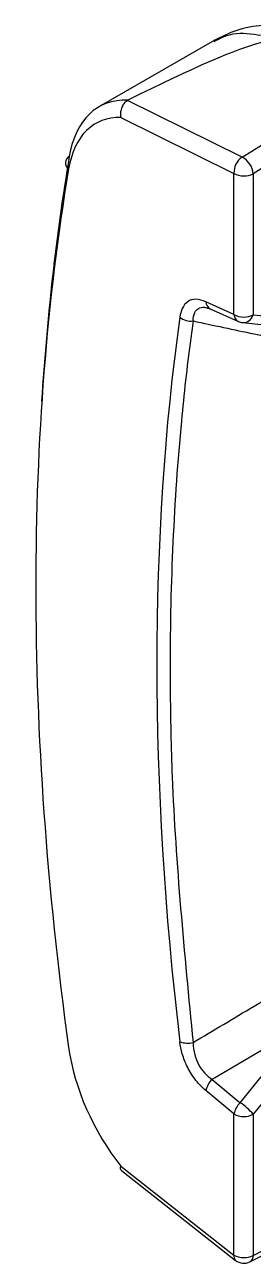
# Model space of a CAD drawing. Extents: x 2 to 136, y 1 to 99.
# Drawn here: x 96.479 to 96.65, y 84.431 to 85.363 of the extents above; entities that cross this region are included whole.
import ezdxf

# ---------------------------------------------------------------- set-up
doc = ezdxf.new("R2010")
doc.units = 0
doc.header["$MEASUREMENT"] = 0
doc.layers.add('OBJECT', color=7, linetype='CONTINUOUS')

msp = doc.modelspace()

# ---------------------------------------------------------------- linework, layer by layer
at = {"layer": 'OBJECT'}
for p, q in [((96.62101, 85.35119), (96.53435, 85.30116)), ((96.55587, 85.30598), (96.55614, 85.30613)), ((96.64206, 85.26329), (96.55587, 85.30598)), ((96.64206, 85.26329), (96.72077, 85.3128)), ((96.5508, 85.29318), (96.63585, 85.25105)), ((96.72194, 85.29585), (96.6503, 85.25079)), ((96.63585, 85.14486), (96.63585, 85.25105)), ((96.6503, 85.25079), (96.6503, 85.14461)), ((96.63585, 85.14486), (96.61469, 85.15448)), ((96.61594, 85.14972), (96.61753, 85.14932)), ((96.61798, 85.14924), (96.63915, 85.13962)), ((96.64232, 85.13877), (96.65853, 85.13719)), ((96.6503, 85.14461), (96.66069, 85.1436)), ((96.72976, 84.63408), (96.61933, 84.56918)), ((96.6405, 84.55164), (96.65835, 84.57363)), ((96.63585, 84.54323), (96.61469, 84.56078)), ((96.61933, 84.56918), (96.6405, 84.55164)), ((96.66069, 84.55578), (96.6503, 84.54298)), ((96.63585, 84.43705), (96.63585, 84.54323)), ((96.6503, 84.54298), (96.6503, 84.43679)), ((96.5508, 84.50407), (96.63585, 84.43705)), ((96.55131, 84.50065), (96.6371, 84.43306)), ((96.6478, 84.43199), (96.66679, 84.44159)), ((96.6503, 84.43679), (96.66679, 84.44514))]:
    msp.add_line(p, q, dxfattribs=at)
for centre, radius, start, end in [((96.51454, 85.25896), 0.00543, 117.55045, 236.57987), ((96.64944, 85.25185), 0.01361, 122.85681, 183.38222), ((96.63444, 85.2493), 0.01593, 5.38115, 61.42717), ((96.64331, 85.26435), 0.01525, 240.71997, 297.24676), ((96.62079, 85.15466), 0.0061, 181.6742, 242.64392), ((96.60358, 85.1538), 0.01387, 232.4664, 276.17276), ((96.64331, 85.15817), 0.01525, 240.71997, 297.24676), ((96.64218, 85.14518), 0.00634, 182.90656, 241.41377), ((96.64329, 85.14872), 0.01, 245.55752, 264.43849), ((96.64255, 85.14682), 0.00805, 268.31878, 344.04756), ((96.60099, 84.61349), 0.01696, 249.768, 283.91384), ((96.63036, 84.5576), 0.01599, 133.60833, 168.5589), ((96.65153, 84.54006), 0.016, 133.60999, 168.5565), ((96.61978, 84.51834), 0.03922, 38.91493, 58.11365), ((96.64331, 84.55654), 0.01525, 240.71997, 297.24676), ((96.64004, 84.43616), 0.00428, 168.04676, 226.58449), ((96.64331, 84.45035), 0.01525, 240.71997, 297.24676), ((96.64329, 84.44091), 0.01, 231.76391, 296.82239), ((96.64496, 84.43651), 0.00534, 302.10427, 2.99956)]:
    msp.add_arc(centre, radius, start, end, dxfattribs=at)
for centre, major_axis, ratio, start_param, end_param in [((95.06164, 84.31242), (1.61042, 1.03656), 0.039919, 0.11575, 0.356864), ((96.59144, 85.19555), (-0.05582, 0.1063), 0.548821, 5.972242, 6.908863), ((96.584, 85.19169), (-0.05084, 0.09763), 0.546171, 5.989112, 6.910646), ((97.99455, 83.98087), (-1.04028, 1.99674), 0.546312, 0.627366, 0.735835), ((97.98711, 83.97701), (-1.0353, 1.98807), 0.546171, 0.62746, 0.990968), ((98.03143, 83.94858), (-1.00355, 1.9254), 0.546183, 0.65427, 0.963299), ((96.584, 84.56294), (-0.05084, 0.09763), 0.546171, 0.990968, 1.912502)]:
    msp.add_ellipse(centre, major_axis=major_axis, ratio=ratio, start_param=start_param, end_param=end_param, dxfattribs=at)
for points, knots in [([(96.69797, 85.35608), (96.69138, 85.35825), (96.67825, 85.36258), (96.65763, 85.36307), (96.63799, 85.35957), (96.62639, 85.35383), (96.62077, 85.35105)], [0, 0, 0, 0, 0.258967, 0.516542, 0.765564, 1, 1, 1, 1]), ([(96.62106, 85.35039), (96.62561, 85.35278), (96.63581, 85.35813), (96.64909, 85.35612), (96.65646, 85.355)], [0, 0, 0, 0, 0.445445, 1, 1, 1, 1]), ([(96.55587, 85.30598), (96.55508, 85.30539), (96.5535, 85.30422), (96.55173, 85.30141), (96.55065, 85.29818), (96.55047, 85.2954), (96.55068, 85.29378), (96.55079, 85.29324), (96.5508, 85.29318)], [0, 0, 0, 0, 0.2192768, 0.4385033, 0.6592408, 0.8829816, 0.9858182, 1, 1, 1, 1]), ([(96.61469, 85.15448), (96.61214, 85.15535), (96.60703, 85.1571), (96.60082, 85.15506), (96.59669, 85.1501), (96.59562, 85.14513), (96.59512, 85.14279)], [0, 0, 0, 0, 0.2618794, 0.5244054, 0.7764165, 1, 1, 1, 1]), ([(96.60507, 85.14), (96.60529, 85.14231), (96.60568, 85.14642), (96.60899, 85.14973), (96.61252, 85.15078), (96.61514, 85.14997), (96.61594, 85.14972)], [0, 0, 0, 0, 0.345409, 0.613679, 0.882374, 1, 1, 1, 1]), ([(96.61599, 85.14989), (96.61614, 85.1499), (96.61647, 85.14991), (96.61753, 85.14934), (96.61812, 85.14902)], [0, 0, 0, 0, 0.43754, 1, 1, 1, 1]), ([(96.60507, 85.14), (96.60439, 85.13505), (96.60102, 85.11031), (96.59166, 85.0262), (96.58757, 84.9379), (96.58794, 84.84684), (96.58976, 84.75482), (96.59853, 84.66439), (96.60507, 84.59702)], [0, 0, 0, 0, 0.029967, 0.149857, 0.5, 0.529968, 0.649857, 1, 1, 1, 1]), ([(96.60507, 85.14), (96.62036, 85.13675), (96.64201, 85.13216), (96.66372, 85.12752), (96.67009, 85.12616)], [0, 0, 0, 0, 0.706405, 1, 1, 1, 1]), ([(96.60507, 84.59702), (96.62037, 84.60614), (96.65656, 84.6277), (96.69284, 84.6491), (96.7138, 84.66145)], [0, 0, 0, 0, 0.422662, 1, 1, 1, 1]), ([(96.61469, 84.56078), (96.61214, 84.56318), (96.60703, 84.56799), (96.60082, 84.57799), (96.59669, 84.58826), (96.59562, 84.59459), (96.59512, 84.59757)], [0, 0, 0, 0, 0.2618794, 0.5244054, 0.7764165, 1, 1, 1, 1]), ([(96.60507, 84.59702), (96.60529, 84.59393), (96.60569, 84.58844), (96.60897, 84.58037), (96.61352, 84.5737), (96.61735, 84.57072), (96.61933, 84.56918)], [0, 0, 0, 0, 0.2953363, 0.5247161, 0.7544597, 1, 1, 1, 1]), ([(96.5514, 84.50076), (96.55117, 84.50091), (96.55055, 84.50134), (96.55048, 84.50257), (96.55068, 84.50363), (96.55079, 84.50402), (96.5508, 84.50407)], [0, 0, 0, 0, 0.270247, 0.749399, 0.969629, 1, 1, 1, 1])]:
    msp.add_open_spline(points, degree=3, knots=knots, dxfattribs=at)

doc.saveas('drawing.dxf')
